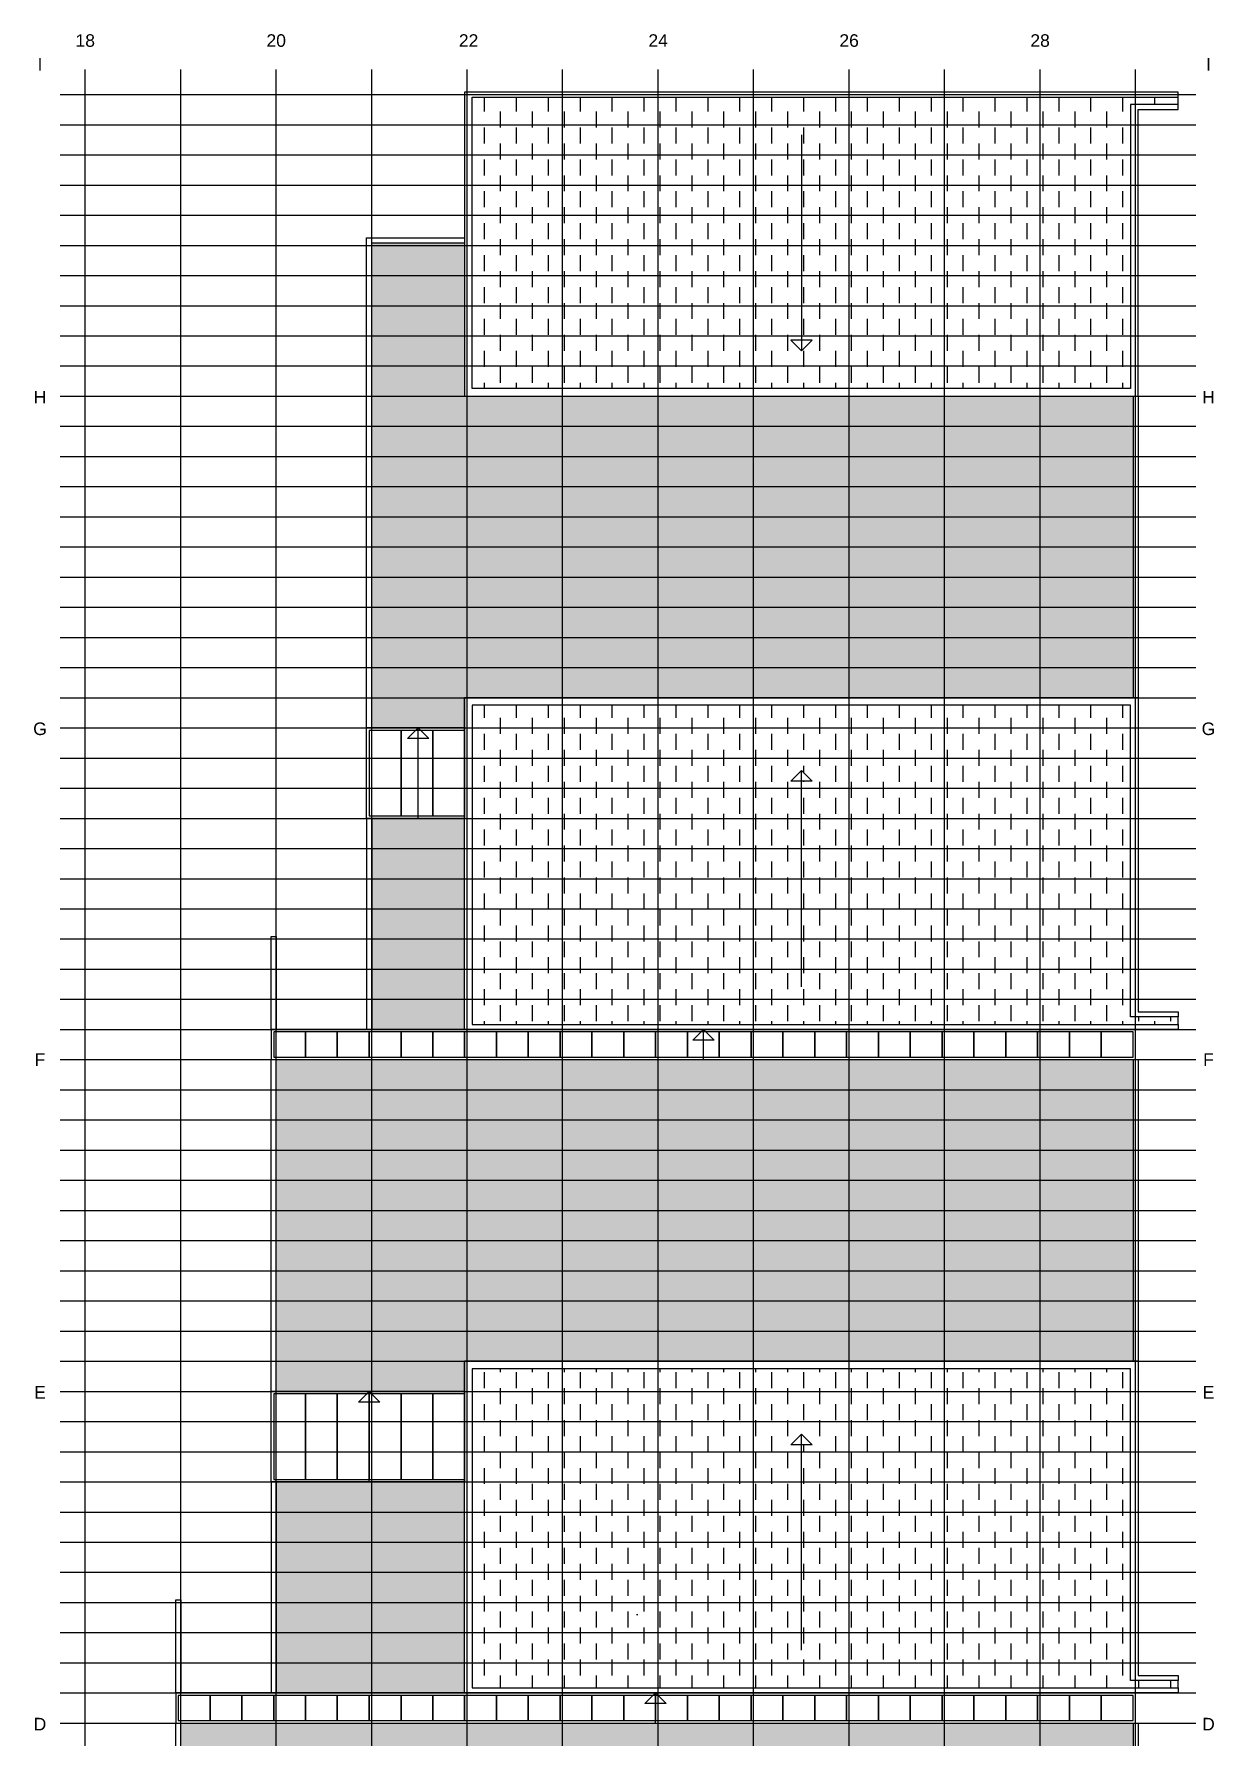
# Model space of a CAD drawing. Header units: millimetres. Extents: x 96064 to 243032, y 44049 to 165007.
# Drawn here: x 196064 to 243019, y 97250 to 165007 of the extents above; entities that cross this region are included whole.
import ezdxf

# ---------------------------------------------------------------- set-up
doc = ezdxf.new("R2010")
doc.units = ezdxf.units.MM
doc.header["$LTSCALE"] = 20
for name, color, linetype in [('-  Tag', 7, 'CONTINUOUS'), ('-  Trapper', 1, 'CONTINUOUS'), ('- Døre og vinduer', 12, 'CONTINUOUS'), ('-Grid', 254, 'CONTINUOUS'), ('-Skrav. Tag', 142, 'CONTINUOUS')]:
    doc.layers.add(name, color=color, linetype=linetype)
doc.styles.add('100', font='arial.ttf', dxfattribs={"height": 150})

msp = doc.modelspace()

# ---------------------------------------------------------------- hatches: boundary and pattern name
at = {"layer": '-  Trapper'}
h = msp.add_hatch(dxfattribs=at)
h.set_pattern_fill('AR-CONC', scale=400)
h.paths.add_polyline_path([(239700, 162200), (241600, 162200), (241600, 162500), (213500, 162500), (213500, 150900), (239700, 150900)])
h.paths.add_polyline_path([(227024.3, 152824.3), (226600, 152400), (226175.7, 152824.3)], flags=16)
h.paths.add_polyline_path([(239700, 138300), (213500, 138300), (213500, 125600), (241600, 125600), (241600, 125900), (239700, 125900)])
h.paths.add_polyline_path([(226175.7, 135275.7), (226600, 135700), (227024.3, 135275.7)], flags=16)
h.paths.add_polyline_path([(239700, 111900), (213500, 111900), (213500, 99200), (241600, 99200), (241600, 99500), (239700, 99500)])
h.paths.add_polyline_path([(226175.7, 108875.7), (226600, 109300), (227024.3, 108875.7)], flags=16)
h.paths.add_polyline_path([(239700, 85500), (213500, 85500), (213500, 72800), (241600, 72800), (241600, 73100), (239700, 73100)])
h.paths.add_polyline_path([(226175.7, 82475.7), (226600, 82900), (227024.3, 82475.7)], flags=16)
h = msp.add_hatch(dxfattribs=at)
h.set_pattern_fill('AR-CONC', scale=400)
h.paths.add_polyline_path([(239700, 162200), (241600, 162200), (241600, 162500), (213500, 162500), (213500, 150900), (239700, 150900)])
h.paths.add_polyline_path([(227024.3, 152824.3), (226600, 152400), (226175.7, 152824.3)], flags=16)
h.paths.add_polyline_path([(239700, 138300), (213500, 138300), (213500, 125600), (241600, 125600), (241600, 125900), (239700, 125900)])
h.paths.add_polyline_path([(226175.7, 135275.7), (226600, 135700), (227024.3, 135275.7)], flags=16)
h.paths.add_polyline_path([(239700, 111900), (213500, 111900), (213500, 99200), (241600, 99200), (241600, 99500), (239700, 99500)])
h.paths.add_polyline_path([(226175.7, 108875.7), (226600, 109300), (227024.3, 108875.7)], flags=16)
at = {"layer": '-Skrav. Tag'}
h = msp.add_hatch(dxfattribs=at)
h.set_pattern_fill('DASH', scale=200, angle=90)
h.paths.add_polyline_path([(239700, 162200), (241600, 162200), (241600, 162500), (213500, 162500), (213500, 150900), (239700, 150900)])
h.paths.add_polyline_path([(227024.3, 152824.3), (226600, 152400), (226175.7, 152824.3)], flags=16)
h = msp.add_hatch(dxfattribs=at)
h.set_pattern_fill('AR-CONC', scale=10)
h.paths.add_polyline_path([(239800, 150600), (213200, 150600), (213200, 156700), (209500, 156700), (209500, 137400), (213200, 137400), (213200, 138600), (239800, 138600)])
h.paths.add_polyline_path([(213200, 133800), (209500, 133800), (209500, 125400), (213200, 125400)])
h.paths.add_polyline_path([(239800, 124200), (205700, 124200), (205700, 111000), (213200, 111000), (213200, 112200), (239800, 112200)])
h.paths.add_polyline_path([(213200, 107400), (205700, 107400), (205700, 99000), (213200, 99000)])
h.paths.add_polyline_path([(220900, 93800), (236000, 93800), (236000, 85800), (239800, 85800), (239800, 97800), (201900, 97800), (201900, 84600), (213200, 84600), (213200, 85800), (220900, 85800)])
h.paths.add_polyline_path([(213200, 81000), (201900, 81000), (201900, 72600), (213200, 72600)])
h.paths.add_polyline_path([(239800, 71400), (198100, 71400), (198100, 58300), (239800, 58300), (239800, 59200), (241600, 59200), (241600, 59500), (239800, 59500), (232200, 59500), (232200, 63900), (239800, 63900)])
h.paths.add_polyline_path([(217100, 63900), (227300, 63900), (227300, 59500), (217100, 59500)], flags=16)
h.paths.add_polyline_path([(213200, 53100), (205800, 53100), (205800, 48700), (213200, 48700)])
h = msp.add_hatch(dxfattribs=at)
h.set_pattern_fill('DASH', scale=200, angle=90)
h.paths.add_polyline_path([(239700, 138300), (213500, 138300), (213500, 125600), (241600, 125600), (241600, 125900), (239700, 125900)])
h.paths.add_polyline_path([(226175.7, 135275.7), (226600, 135700), (227024.3, 135275.7)], flags=16)
h = msp.add_hatch(dxfattribs=at)
h.set_pattern_fill('DASH', scale=200, angle=90)
h.paths.add_polyline_path([(239700, 111900), (213500, 111900), (213500, 99200), (241600, 99200), (241600, 99500), (239700, 99500)])
h.paths.add_polyline_path([(226175.7, 108875.7), (226600, 109300), (227024.3, 108875.7)], flags=16)

# ---------------------------------------------------------------- linework, layer by layer
at = {"layer": '-  Tag'}
for p, q in [((241600, 162200), (241600, 162500)), ((241600, 125600), (241600, 125900)), ((241600, 99200), (241600, 99500))]:
    msp.add_line(p, q, dxfattribs=at)
for points in [[(241600, 162700), (213200, 162700), (213200, 150600), (240000, 150600), (240000, 162000), (241600, 162000), (241600, 162200), (239700, 162200), (239700, 150900), (213500, 150900), (213500, 162500), (241600, 162500)], [(209300, 156900), (213200, 156900), (213200, 150600), (240000, 150600), (240000, 138600), (213200, 138600), (213200, 137400), (209300, 137400)], [(209500, 156700), (213200, 156700), (213200, 150600), (239800, 150600), (239800, 138600), (213200, 138600), (213200, 137400), (209500, 137400)], [(241600, 125400), (213200, 125400), (213200, 138600), (240000, 138600), (240000, 126100), (241600, 126100), (241600, 125900), (239700, 125900), (239700, 138300), (213500, 138300), (213500, 125600), (241600, 125600)], [(209300, 125400), (213200, 125400), (213200, 133800), (209300, 133800)], [(209500, 125400), (213200, 125400), (213200, 133800), (209500, 133800)], [(205500, 129100), (205700, 129100), (205700, 125400), (205500, 125400)], [(205500, 124200), (240000, 124200), (240000, 112200), (213200, 112200), (213200, 111000), (205500, 111000)], [(205700, 124200), (239800, 124200), (239800, 112200), (213200, 112200), (213200, 111000), (205700, 111000)], [(241600, 99000), (213200, 99000), (213200, 112200), (240000, 112200), (240000, 99700), (241600, 99700), (241600, 99500), (239700, 99500), (239700, 111900), (213500, 111900), (213500, 99200), (241600, 99200)], [(205500, 99000), (213200, 99000), (213200, 107400), (205500, 107400)], [(205700, 99000), (213200, 99000), (213200, 107400), (205700, 107400)], [(201700, 102700), (201900, 102700), (201900, 99000), (201700, 99000)], [(201700, 97800), (240000, 97800), (240000, 85800), (213200, 85800), (213200, 84600), (201700, 84600)], [(201900, 97800), (239800, 97800), (239800, 85800), (213200, 85800), (213200, 84600), (201900, 84600)]]:
    msp.add_lwpolyline(points, close=True, dxfattribs=at)
for points in [[(226600, 161000), (226600, 152400), (227024.3, 152824.3), (226175.7, 152824.3), (226600, 152400)], [(226600, 127100), (226600, 135700), (227024.3, 135275.7), (226175.7, 135275.7), (226600, 135700)], [(226600, 100700), (226600, 109300), (227024.3, 108875.7), (226175.7, 108875.7), (226600, 109300)]]:
    msp.add_lwpolyline(points, dxfattribs=at)
at = {"layer": '- Døre og vinduer'}
for points in [[(209300, 137400), (213200, 137400), (213200, 133800), (209300, 133800)], [(209400, 133900), (210667, 133900), (210667, 137300), (209400, 137300)], [(210667, 133900), (211933, 133900), (211933, 137300), (210667, 137300)], [(211933, 133900), (213200, 133900), (213200, 137300), (211933, 137300)], [(205500, 124200), (239900, 124200), (239900, 125400), (205500, 125400)], [(205600, 124300), (206867, 124300), (206867, 125300), (205600, 125300)], [(206867, 124300), (208133, 124300), (208133, 125300), (206867, 125300)], [(208133, 124300), (209400, 124300), (209400, 125300), (208133, 125300)], [(209400, 124300), (210667, 124300), (210667, 125300), (209400, 125300)], [(210667, 124300), (211933, 124300), (211933, 125300), (210667, 125300)], [(211933, 124300), (213200, 124300), (213200, 125300), (211933, 125300)], [(213200, 124300), (214467, 124300), (214467, 125300), (213200, 125300)], [(214467, 124300), (215733, 124300), (215733, 125300), (214467, 125300)], [(215733, 124300), (217000, 124300), (217000, 125300), (215733, 125300)], [(217000, 124300), (218267, 124300), (218267, 125300), (217000, 125300)], [(218267, 124300), (219533, 124300), (219533, 125300), (218267, 125300)], [(219533, 124300), (220800, 124300), (220800, 125300), (219533, 125300)], [(220800, 124300), (222067, 124300), (222067, 125300), (220800, 125300)], [(222067, 124300), (223333, 124300), (223333, 125300), (222067, 125300)], [(223333, 124300), (224600, 124300), (224600, 125300), (223333, 125300)], [(224600, 124300), (225867, 124300), (225867, 125300), (224600, 125300)], [(225867, 124300), (227133, 124300), (227133, 125300), (225867, 125300)], [(227133, 124300), (228400, 124300), (228400, 125300), (227133, 125300)], [(228400, 124300), (229667, 124300), (229667, 125300), (228400, 125300)], [(229667, 124300), (230933, 124300), (230933, 125300), (229667, 125300)], [(230933, 124300), (232200, 124300), (232200, 125300), (230933, 125300)], [(232200, 124300), (233467, 124300), (233467, 125300), (232200, 125300)], [(233467, 124300), (234733, 124300), (234733, 125300), (233467, 125300)], [(234733, 124300), (236000, 124300), (236000, 125300), (234733, 125300)], [(236000, 124300), (237267, 124300), (237267, 125300), (236000, 125300)], [(237267, 124300), (238533, 124300), (238533, 125300), (237267, 125300)], [(238533, 124300), (239800, 124300), (239800, 125300), (238533, 125300)], [(205500, 111000), (213200, 111000), (213200, 107400), (205500, 107400)], [(205600, 107500), (206867, 107500), (206867, 110900), (205600, 110900)], [(206867, 107500), (208133, 107500), (208133, 110900), (206867, 110900)], [(208133, 107500), (209400, 107500), (209400, 110900), (208133, 110900)], [(209400, 107500), (210667, 107500), (210667, 110900), (209400, 110900)], [(210667, 107500), (211933, 107500), (211933, 110900), (210667, 110900)], [(211933, 107500), (213200, 107500), (213200, 110900), (211933, 110900)], [(201700, 97800), (239900, 97800), (239900, 99000), (201700, 99000)], [(201800, 97900), (203067, 97900), (203067, 98900), (201800, 98900)], [(203067, 97900), (204333, 97900), (204333, 98900), (203067, 98900)], [(204333, 97900), (205600, 97900), (205600, 98900), (204333, 98900)], [(205600, 97900), (206867, 97900), (206867, 98900), (205600, 98900)], [(206867, 97900), (208133, 97900), (208133, 98900), (206867, 98900)], [(208133, 97900), (209400, 97900), (209400, 98900), (208133, 98900)], [(209400, 97900), (210667, 97900), (210667, 98900), (209400, 98900)], [(210667, 97900), (211933, 97900), (211933, 98900), (210667, 98900)], [(211933, 97900), (213200, 97900), (213200, 98900), (211933, 98900)], [(213200, 97900), (214467, 97900), (214467, 98900), (213200, 98900)], [(214467, 97900), (215733, 97900), (215733, 98900), (214467, 98900)], [(215733, 97900), (217000, 97900), (217000, 98900), (215733, 98900)], [(217000, 97900), (218267, 97900), (218267, 98900), (217000, 98900)], [(218267, 97900), (219533, 97900), (219533, 98900), (218267, 98900)], [(219533, 97900), (220800, 97900), (220800, 98900), (219533, 98900)], [(220800, 97900), (222067, 97900), (222067, 98900), (220800, 98900)], [(222067, 97900), (223333, 97900), (223333, 98900), (222067, 98900)], [(223333, 97900), (224600, 97900), (224600, 98900), (223333, 98900)], [(224600, 97900), (225867, 97900), (225867, 98900), (224600, 98900)], [(225867, 97900), (227133, 97900), (227133, 98900), (225867, 98900)], [(227133, 97900), (228400, 97900), (228400, 98900), (227133, 98900)], [(228400, 97900), (229667, 97900), (229667, 98900), (228400, 98900)], [(229667, 97900), (230933, 97900), (230933, 98900), (229667, 98900)], [(230933, 97900), (232200, 97900), (232200, 98900), (230933, 98900)], [(232200, 97900), (233467, 97900), (233467, 98900), (232200, 98900)], [(233467, 97900), (234733, 97900), (234733, 98900), (233467, 98900)], [(234733, 97900), (236000, 97900), (236000, 98900), (234733, 98900)], [(236000, 97900), (237267, 97900), (237267, 98900), (236000, 98900)], [(237267, 97900), (238533, 97900), (238533, 98900), (237267, 98900)], [(238533, 97900), (239800, 97900), (239800, 98900), (238533, 98900)]]:
    msp.add_lwpolyline(points, close=True, dxfattribs=at)
for points in [[(211350, 133800), (211350, 137400), (211774.3, 136975.7), (210925.7, 136975.7), (211350, 137400)], [(222700, 124200), (222700, 125400), (223124.3, 124975.7), (222275.7, 124975.7), (222700, 125400)], [(209400, 107400), (209400, 111000), (209824.3, 110575.7), (208975.7, 110575.7), (209400, 111000)], [(220800, 97800), (220800, 99000), (221224.3, 98575.7), (220375.7, 98575.7), (220800, 99000)]]:
    msp.add_lwpolyline(points, dxfattribs=at)
at = {"layer": '-Grid', "color": 251}
for p, q in [((198100, 47600), (198100, 163600)), ((201900, 47600), (201900, 163600)), ((205700, 47600), (205700, 163600)), ((209500, 47600), (209500, 163600)), ((213300, 47600), (213300, 163600)), ((217100, 47600), (217100, 163600)), ((220900, 47600), (220900, 163600)), ((224700, 47600), (224700, 163600)), ((228500, 47600), (228500, 163600)), ((232300, 47600), (232300, 163600)), ((236100, 47600), (236100, 163600)), ((239900, 47600), (239900, 163600)), ((197100, 162600), (242300, 162600)), ((197100, 161400), (242300, 161400)), ((197100, 160200), (242300, 160200)), ((197100, 159000), (242300, 159000)), ((197100, 157800), (242300, 157800)), ((197100, 156600), (242300, 156600)), ((197100, 155400), (242300, 155400)), ((197100, 154200), (242300, 154200)), ((197100, 153000), (242300, 153000)), ((197100, 151800), (242300, 151800)), ((197100, 150600), (242300, 150600)), ((197100, 149400), (242300, 149400)), ((197100, 148200), (242300, 148200)), ((197100, 147000), (242300, 147000)), ((197100, 145800), (242300, 145800)), ((197100, 144600), (242300, 144600)), ((197100, 143400), (242300, 143400)), ((197100, 142200), (242300, 142200)), ((197100, 141000), (242300, 141000)), ((197100, 139800), (242300, 139800)), ((197100, 138600), (242300, 138600)), ((197100, 137400), (242300, 137400)), ((197100, 136200), (242300, 136200)), ((197100, 135000), (242300, 135000)), ((197100, 133800), (242300, 133800)), ((197100, 132600), (242300, 132600)), ((197100, 131400), (242300, 131400)), ((197100, 130200), (242300, 130200)), ((197100, 129000), (242300, 129000)), ((197100, 127800), (242300, 127800)), ((197100, 126600), (242300, 126600)), ((197100, 125400), (242300, 125400)), ((197100, 124200), (242300, 124200)), ((197100, 123000), (242300, 123000)), ((197100, 121800), (242300, 121800)), ((197100, 120600), (242300, 120600)), ((197100, 119400), (242300, 119400)), ((197100, 118200), (242300, 118200)), ((197100, 117000), (242300, 117000)), ((197100, 115800), (242300, 115800)), ((197100, 114600), (242300, 114600)), ((197100, 113400), (242300, 113400)), ((197100, 112200), (242300, 112200)), ((197100, 111000), (242300, 111000)), ((197100, 109800), (242300, 109800)), ((197100, 108600), (242300, 108600)), ((197100, 107400), (242300, 107400)), ((197100, 106200), (242300, 106200)), ((197100, 105000), (242300, 105000)), ((197100, 103800), (242300, 103800)), ((197100, 102600), (242300, 102600)), ((197100, 101400), (242300, 101400)), ((197100, 100200), (242300, 100200)), ((197100, 99000), (242300, 99000)), ((197100, 97800), (242300, 97800))]:
    msp.add_line(p, q, dxfattribs=at)

# ---------------------------------------------------------------- texts
at = {"layer": '-Grid', "color": 3, "char_height": 500, "width": 361.302, "style": '100'}
for s, insert, attachment_point in [('{\\C7;18}', (198100, 165000), 2), ('{\\C7;20}', (205700, 165000), 2), ('{\\C7;22}', (213357, 165000), 2), ('{\\C7;24}', (220900, 165000), 2), ('{\\C7;26}', (228500, 165000), 2), ('{\\C7;28}', (236100, 165000), 2), ('{\\C7;I}', (196300, 163800), 5), ('{\\C7;I}', (242800, 163800), 5), ('{\\C7;H}', (196300, 150560.9), 5), ('{\\C7;H}', (242800, 150560.9), 5), ('{\\C7;G}', (196300, 137360.9), 5), ('{\\C7;G}', (242800, 137360.9), 5), ('{\\C7;F}', (196300, 124200), 5), ('{\\C7;F}', (242800, 124200), 5), ('{\\C7;E}', (196300, 110960.9), 5), ('{\\C7;E}', (242800, 110960.9), 5), ('{\\C7;D}', (196300, 97760.9), 5), ('{\\C7;D}', (242800, 97760.9), 5)]:
    msp.add_mtext(s, dxfattribs=dict(at, insert=insert, attachment_point=attachment_point))

doc.saveas('drawing.dxf')
